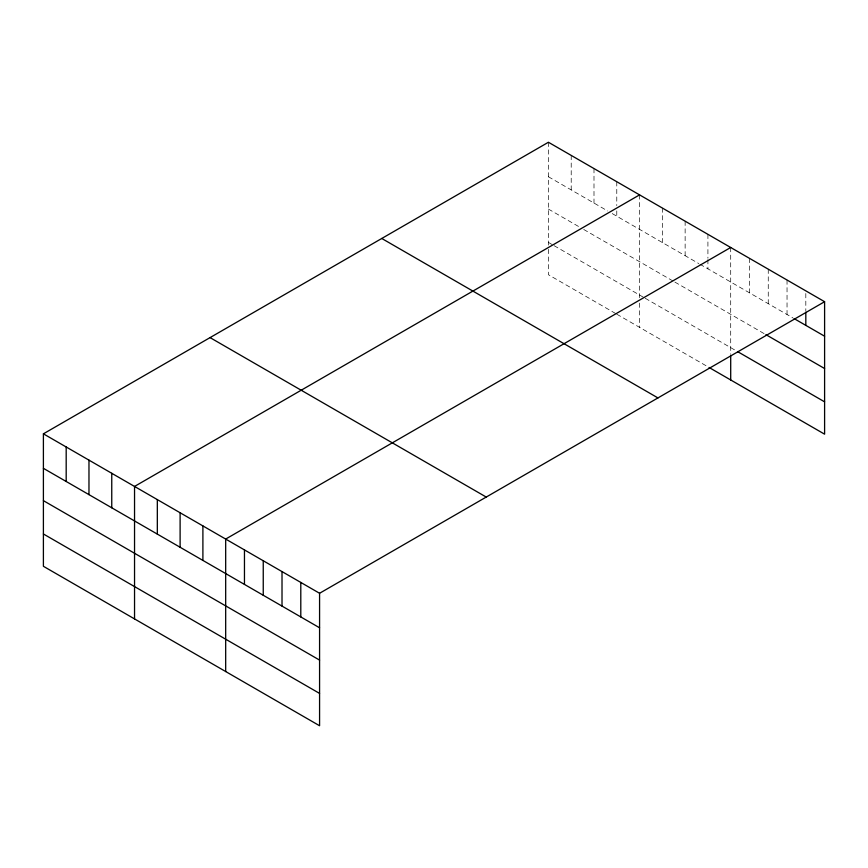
<?xml version="1.0" encoding="UTF-8"?>
<svg xmlns="http://www.w3.org/2000/svg" width="868" height="868" viewBox="0 0 868 868"><rect width="100%" height="100%" fill="white"/><g stroke="black" fill="none" stroke-linecap="round" stroke-linejoin="round"><path stroke-width="0.65" stroke-dasharray="4.34 3.25" d="M548.424 142.254L548.424 245.091M548.424 176.757L607.665 210.957M612.222 213.582L698.805 263.579M699.944 264.23L792.907 317.905M548.424 209.079L579.184 226.841M583.741 229.477L673.742 281.438M674.881 282.089L764.741 333.974M548.424 242.4L552.981 245.026M554.12 245.687L644.121 297.648M645.26 298.299L735.391 350.346M615.64 313.532L548.424 274.722L548.424 246.436M616.779 314.194L707.919 366.806M805.819 293.514L805.819 310.766M787.037 280.017L787.037 314.52M768.256 269.178L768.256 303.681M749.475 258.328L749.475 292.831M730.704 247.488L730.704 354.372M707.919 234.338L707.919 258.219M707.919 259.543L707.919 268.841M685.134 221.177L685.134 255.68M662.349 208.027L662.349 242.53M639.564 194.877L639.564 297.702M639.564 303.095L639.564 327.344M616.779 181.716L616.779 205.607M616.779 210.913L616.779 216.219M593.994 168.566L593.994 203.069M571.209 155.405L571.209 189.908"/><path stroke-width="1.3" d="M824.6 301.706L319.576 593.278L319.576 725.746L43.4 566.294L43.4 433.826L548.424 142.254L824.6 301.706L824.6 434.174L709.058 367.468M639.564 194.877L134.54 486.438L134.54 618.917M730.704 247.488L225.68 539.061L225.68 671.539M794.079 318.589L824.6 336.209M765.912 334.647L824.6 368.531M737.746 351.703L824.6 401.841M381.768 238.472L657.944 397.924M210.056 337.609L486.232 497.06M43.4 433.826L319.576 593.278M43.4 468.329L319.576 627.781M43.4 500.652L319.576 660.103M43.4 533.972L319.576 693.413M805.819 312.089L805.819 325.359M730.704 355.717L730.704 379.967M300.795 582.428L300.795 616.931M282.013 571.589L282.013 606.092M263.243 560.75L263.243 595.253M244.461 549.9L244.461 584.403M202.895 525.91L202.895 560.413M180.11 512.749L180.11 547.252M157.325 499.599L157.325 534.102M111.755 473.288L111.755 507.791M88.97 460.138L88.97 494.641M66.185 446.977L66.185 481.48"/></g></svg>
